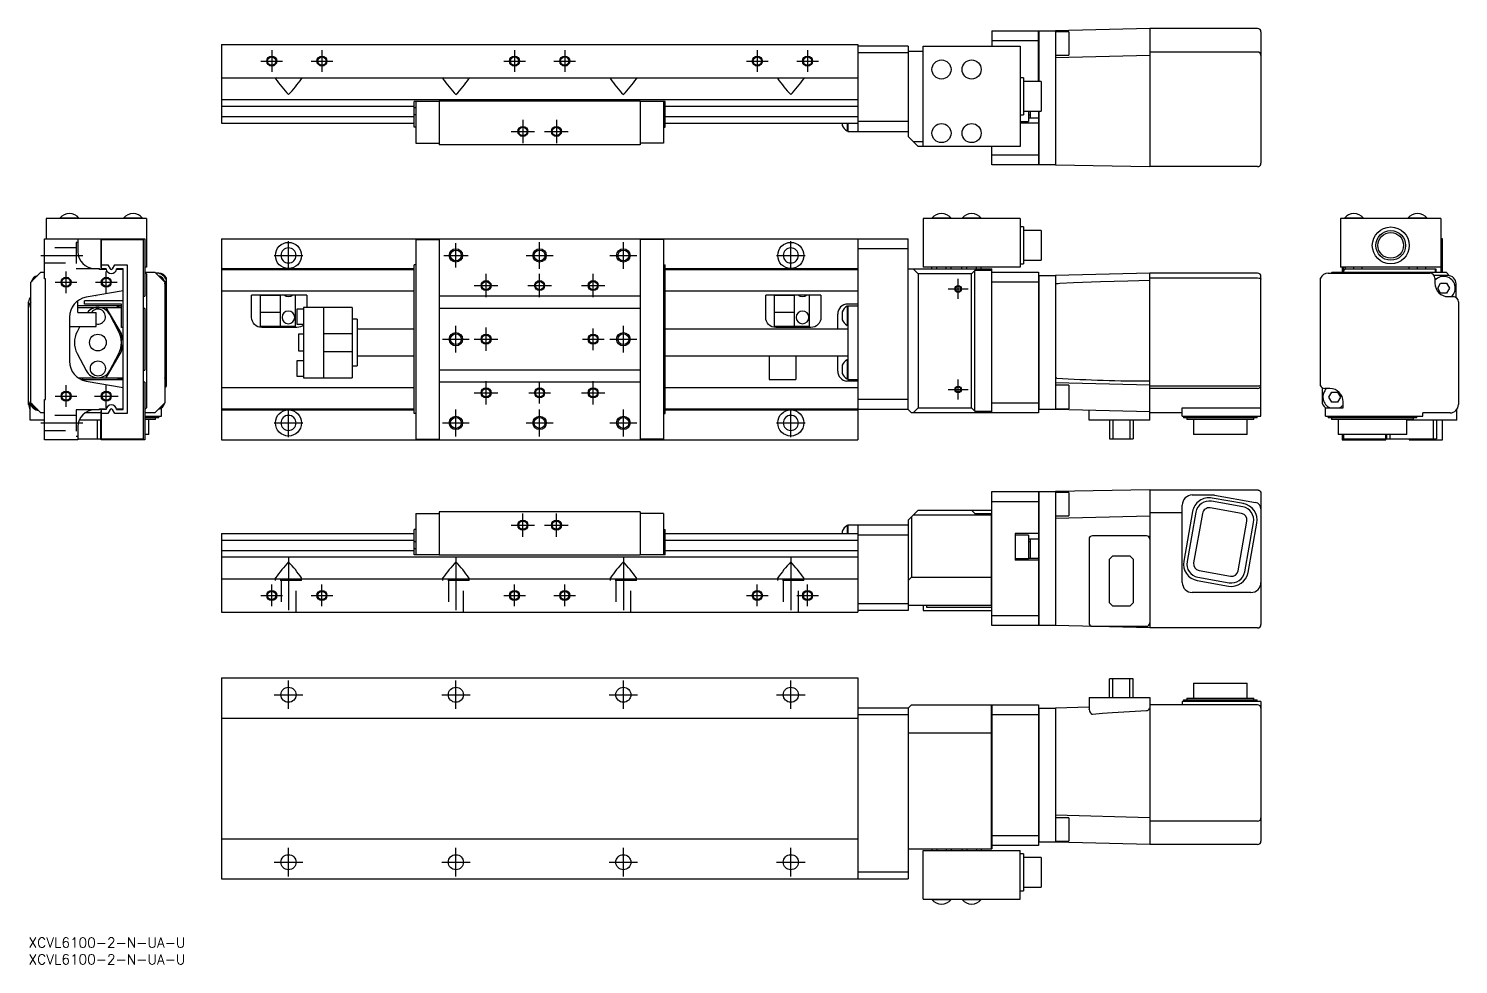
# Model space of a CAD drawing. Extents: x 0 to 427, y -8 to 271.
import ezdxf

# ---------------------------------------------------------------- set-up
doc = ezdxf.new("R2010")
doc.units = 0
doc.header["$LTSCALE"] = 0.5
doc.linetypes.add('CENTER', pattern=[50.8, 31.75, -6.35, 6.35, -6.35])
doc.linetypes.add('DASHED', pattern=[19.05, 12.7, -6.35])
for name, color, linetype in [('MSM_CENTER', 1, 'CENTER'), ('MSM_CONTINUOUS', 7, 'CONTINUOUS'), ('MSM_DASHED', 4, 'DASHED'), ('MSM_NARROW', 5, 'CONTINUOUS'), ('MSM_PART_NUMBER', 7, 'CONTINUOUS')]:
    doc.layers.add(name, color=color, linetype=linetype)
doc.styles.get("Standard").update_dxf_attribs({"font": 'txt.shx', "height": 3, "bigfont": 'bigfont.shx'})

# ---------------------------------------------------------------- blocks, each defined once
blk = doc.blocks.new('*U2')
at = {"layer": 'MSM_PART_NUMBER'}
blk.add_text('XCVL6100-2-N-UA-U', height=3, dxfattribs=at).set_placement((0, -3))
blk = doc.blocks.new('*U3')
at = {"layer": 'MSM_PART_NUMBER'}
blk.add_text('XCVL6100-2-N-UA-U', height=3, dxfattribs=at).set_placement((0, -8))

msp = doc.modelspace()

# ---------------------------------------------------------------- linework, layer by layer
at = {"layer": 'MSM_CENTER'}
for p, q in [((72.6, 264.89), (72.6, 258.43)), ((87.6, 264.89), (87.6, 258.43)), ((145.1, 264.89), (145.1, 258.43)), ((160.1, 264.89), (160.1, 258.43)), ((217.6, 264.89), (217.6, 258.43)), ((232.6, 264.89), (232.6, 258.43)), ((69.37, 261.66), (75.83, 261.66)), ((84.37, 261.66), (90.83, 261.66)), ((141.87, 261.66), (148.33, 261.66)), ((156.87, 261.66), (163.33, 261.66)), ((214.37, 261.66), (220.83, 261.66)), ((229.37, 261.66), (235.83, 261.66)), ((147.6, 244.16), (147.6, 237.16)), ((157.6, 244.16), (157.6, 237.16)), ((144.1, 240.66), (151.1, 240.66)), ((154.1, 240.66), (161.1, 240.66)), ((77.6, 199.39), (77.6, 207.89)), ((127.6, 200.02), (127.6, 207.26)), ((152.6, 199.64), (152.6, 207.64)), ((177.6, 199.64), (177.6, 207.64)), ((227.6, 199.39), (227.6, 207.89)), ((3.7, 203.64), (16.2, 203.64)), ((73.35, 203.64), (81.85, 203.64)), ((123.98, 203.64), (131.22, 203.64)), ((148.6, 203.64), (156.6, 203.64)), ((173.6, 203.64), (181.6, 203.64)), ((223.35, 203.64), (231.85, 203.64)), ((11.2, 192.41), (11.2, 198.87)), ((23.2, 192.41), (23.2, 198.87)), ((136.6, 191.14), (136.6, 198.14)), ((152.6, 191.14), (152.6, 198.14)), ((168.6, 191.14), (168.6, 198.14)), ((277.6, 190.64), (277.6, 196.64)), ((7.97, 195.64), (14.43, 195.64)), ((19.97, 195.64), (26.43, 195.64)), ((133.1, 194.64), (140.1, 194.64)), ((149.1, 194.64), (156.1, 194.64)), ((165.1, 194.64), (172.1, 194.64)), ((274.6, 193.64), (280.6, 193.64)), ((127.6, 174.64), (127.6, 182.64)), ((136.6, 175.14), (136.6, 182.14)), ((168.6, 175.41), (168.6, 181.87)), ((177.6, 174.64), (177.6, 182.64)), ((123.6, 178.64), (131.6, 178.64)), ((133.1, 178.64), (140.1, 178.64)), ((165.37, 178.64), (171.83, 178.64)), ((173.6, 178.64), (181.6, 178.64)), ((277.6, 160.64), (277.6, 166.64)), ((11.2, 158.41), (11.2, 164.87)), ((23.2, 158.14), (23.2, 165.14)), ((133.1, 162.64), (140.1, 162.64)), ((136.6, 159.14), (136.6, 166.14)), ((149.37, 162.64), (155.83, 162.64)), ((152.6, 159.41), (152.6, 165.87)), ((165.1, 162.64), (172.1, 162.64)), ((168.6, 159.14), (168.6, 166.14)), ((274.6, 163.64), (280.6, 163.64)), ((7.97, 161.64), (14.43, 161.64)), ((19.7, 161.64), (26.7, 161.64)), ((77.6, 149.39), (77.6, 157.89)), ((127.6, 149.64), (127.6, 157.64)), ((152.6, 149.64), (152.6, 157.64)), ((177.6, 149.64), (177.6, 157.64)), ((227.6, 149.39), (227.6, 157.89)), ((3.7, 153.64), (16.2, 153.64)), ((73.35, 153.64), (81.85, 153.64)), ((123.6, 153.64), (131.6, 153.64)), ((148.6, 153.64), (156.6, 153.64)), ((173.6, 153.64), (181.6, 153.64)), ((223.35, 153.64), (231.85, 153.64)), ((147.6, 119.63), (147.6, 126.63)), ((157.6, 119.63), (157.6, 126.63)), ((144.1, 123.13), (151.1, 123.13)), ((154.1, 123.13), (161.1, 123.13)), ((77.6, 113.63), (77.6, 95.13)), ((127.6, 113.63), (127.6, 95.13)), ((177.6, 113.63), (177.6, 95.13)), ((227.6, 113.63), (227.6, 95.13)), ((72.6, 98.9), (72.6, 105.36)), ((87.6, 98.9), (87.6, 105.36)), ((145.1, 98.9), (145.1, 105.36)), ((160.1, 98.9), (160.1, 105.36)), ((217.6, 98.9), (217.6, 105.36)), ((232.6, 98.9), (232.6, 105.36)), ((69.37, 102.13), (75.83, 102.13)), ((84.37, 102.13), (90.83, 102.13)), ((141.87, 102.13), (148.33, 102.13)), ((156.87, 102.13), (163.33, 102.13)), ((214.37, 102.13), (220.83, 102.13)), ((229.37, 102.13), (235.83, 102.13)), ((77.6, 68.25), (77.6, 76.75)), ((127.6, 68.25), (127.6, 76.75)), ((177.6, 68.25), (177.6, 76.75)), ((227.6, 68.25), (227.6, 76.75)), ((73.35, 72.5), (81.85, 72.5)), ((123.35, 72.5), (131.85, 72.5)), ((173.35, 72.5), (181.85, 72.5)), ((223.35, 72.5), (231.85, 72.5)), ((77.6, 18.25), (77.6, 26.75)), ((127.6, 18.25), (127.6, 26.75)), ((177.6, 18.25), (177.6, 26.75)), ((227.6, 18.25), (227.6, 26.75)), ((73.35, 22.5), (81.85, 22.5)), ((123.35, 22.5), (131.85, 22.5)), ((173.35, 22.5), (181.85, 22.5)), ((223.35, 22.5), (231.85, 22.5))]:
    msp.add_line(p, q, dxfattribs=at)
at = {"layer": 'MSM_CONTINUOUS'}
for p, q in [((287.6, 270.66), (301.6, 270.66)), ((287.6, 270.66), (287.6, 266.16)), ((301.6, 270.56), (301.7, 270.66)), ((301.6, 255.58), (301.6, 270.66)), ((301.7, 270.66), (301.7, 255.58)), ((301.7, 270.66), (306.6, 270.66)), ((334.8, 271.36), (306.6, 270.66)), ((306.6, 270.66), (306.6, 230.66)), ((310.6, 270.42), (306.6, 270.42)), ((310.6, 270.42), (310.6, 263.42)), ((334.8, 271.36), (334.8, 230.16)), ((367, 271.36), (334.8, 271.36)), ((368, 270.36), (368, 231.16)), ((57.6, 266.66), (247.6, 266.66)), ((57.6, 266.66), (57.6, 243.16)), ((247.6, 266.66), (247.6, 240.66)), ((262.6, 266.16), (247.6, 266.16)), ((262.6, 266.16), (262.6, 239.16)), ((267.1, 236.16), (267.1, 266.16)), ((267.1, 266.16), (296.1, 266.16)), ((301.6, 267.66), (287.6, 267.66)), ((296.1, 266.16), (296.1, 236.16)), ((262.6, 264.16), (247.6, 264.16)), ((262.6, 264.66), (267.1, 264.66)), ((306.6, 263.42), (310.6, 263.42)), ((334.8, 263.36), (306.6, 262.66)), ((367, 264.36), (334.8, 264.36)), ((57.6, 256.66), (247.6, 256.66)), ((73.88, 256.66), (73.72, 256.53)), ((73.72, 256.53), (73.74, 256.41)), ((81.36, 256.66), (81.52, 256.53)), ((81.52, 256.53), (81.49, 256.41)), ((123.88, 256.66), (123.72, 256.53)), ((123.72, 256.53), (123.74, 256.41)), ((131.36, 256.66), (131.52, 256.53)), ((131.52, 256.53), (131.49, 256.41)), ((173.88, 256.66), (173.72, 256.53)), ((173.72, 256.53), (173.74, 256.41)), ((181.36, 256.66), (181.52, 256.53)), ((181.52, 256.53), (181.49, 256.41)), ((223.86, 256.66), (223.7, 256.53)), ((223.7, 256.53), (223.72, 256.41)), ((231.34, 256.66), (231.5, 256.53)), ((231.5, 256.53), (231.48, 256.41)), ((297.1, 256.66), (296.1, 256.66)), ((297.1, 256.66), (297.1, 245.66)), ((302.4, 255.58), (297.1, 255.58)), ((302.4, 255.58), (302.4, 246.73)), ((57.6, 250.16), (247.6, 250.16)), ((57.6, 248.2), (115.1, 248.2)), ((122.6, 249.56), (115.1, 249.56)), ((115.1, 241.96), (115.1, 249.56)), ((115.6, 247.68), (115.1, 247.68)), ((115.6, 249.56), (115.6, 237.16)), ((122.6, 249.66), (122.6, 236.66)), ((182.6, 249.66), (122.6, 249.66)), ((182.6, 249.66), (182.6, 236.66)), ((190.1, 249.56), (182.6, 249.56)), ((189.6, 249.56), (189.6, 237.16)), ((189.6, 247.68), (190.1, 247.68)), ((190.1, 241.96), (190.1, 249.56)), ((190.1, 248.2), (247.6, 248.2)), ((57.6, 245.12), (115.1, 245.12)), ((115.6, 245.63), (115.1, 245.63)), ((189.6, 245.63), (190.1, 245.63)), ((190.1, 245.12), (247.6, 245.12)), ((262.6, 243.66), (247.6, 243.66)), ((296.1, 245.66), (297.1, 245.66)), ((296.1, 243.66), (298.6, 243.66)), ((297.1, 246.73), (302.4, 246.73)), ((298.6, 246.73), (298.6, 243.66)), ((298.6, 245.66), (299.1, 245.66)), ((298.6, 244.77), (301.6, 244.77)), ((299.1, 246.73), (299.1, 244.77)), ((301.6, 246.73), (301.6, 230.66)), ((301.7, 246.73), (301.7, 230.66)), ((57.6, 243.16), (115.1, 243.16)), ((115.6, 241.96), (115.1, 241.96)), ((189.6, 241.96), (190.1, 241.96)), ((190.1, 243.16), (247.6, 243.16)), ((242.95, 243.16), (242.95, 242.45)), ((244.4, 243.16), (244.4, 240.8)), ((244.4, 240.8), (244.6, 240.8)), ((244.6, 243.16), (244.6, 240.66)), ((244.6, 240.66), (262.6, 240.66)), ((262.6, 239.16), (265.6, 236.16)), ((301.6, 243.16), (296.1, 243.16)), ((115.6, 237.16), (122.6, 237.16)), ((182.6, 236.66), (122.6, 236.66)), ((189.6, 237.16), (182.6, 237.16)), ((264.1, 237.66), (267.1, 237.66)), ((296.1, 236.16), (265.6, 236.16)), ((287.6, 230.66), (287.6, 236.16)), ((287.6, 233.66), (301.6, 233.66)), ((301.6, 230.66), (287.6, 230.66)), ((301.7, 230.66), (301.6, 230.76)), ((306.6, 230.66), (301.7, 230.66)), ((306.6, 230.66), (334.8, 230.16)), ((367.79, 230.54), (367.81, 230.58)), ((367.81, 230.58), (367.84, 230.61)), ((367.84, 230.61), (367.86, 230.65)), ((367.86, 230.65), (367.88, 230.68)), ((367.88, 230.68), (367.9, 230.72)), ((367.9, 230.72), (367.92, 230.76)), ((367.92, 230.76), (367.93, 230.8)), ((367.93, 230.8), (367.95, 230.83)), ((367.95, 230.83), (367.96, 230.87)), ((367.96, 230.87), (367.97, 230.92)), ((367.97, 230.92), (367.98, 230.94)), ((367.98, 230.97), (367.99, 231)), ((367.98, 230.94), (367.98, 230.97)), ((367.99, 231.03), (368, 231.06)), ((367.99, 231), (367.99, 231.03)), ((368, 231.15), (368, 231.16)), ((368, 231.12), (368, 231.15)), ((368, 231.09), (368, 231.12)), ((368, 231.06), (368, 231.09)), ((367, 230.16), (334.8, 230.16)), ((367, 230.16), (367.04, 230.16)), ((367.04, 230.16), (367.08, 230.16)), ((367.08, 230.16), (367.12, 230.17)), ((367.12, 230.17), (367.16, 230.17)), ((367.16, 230.17), (367.2, 230.18)), ((367.2, 230.18), (367.24, 230.19)), ((367.24, 230.19), (367.29, 230.2)), ((367.29, 230.2), (367.33, 230.21)), ((367.33, 230.21), (367.36, 230.23)), ((367.36, 230.23), (367.4, 230.24)), ((367.4, 230.24), (367.44, 230.26)), ((367.44, 230.26), (367.48, 230.28)), ((367.48, 230.28), (367.51, 230.3)), ((367.51, 230.3), (367.55, 230.32)), ((367.55, 230.32), (367.58, 230.34)), ((367.58, 230.34), (367.61, 230.37)), ((367.61, 230.37), (367.65, 230.4)), ((367.65, 230.4), (367.68, 230.42)), ((367.68, 230.42), (367.71, 230.45)), ((367.71, 230.45), (367.74, 230.48)), ((367.74, 230.48), (367.76, 230.51)), ((367.76, 230.51), (367.79, 230.54)), ((35.2, 214.64), (5.2, 214.64)), ((5.2, 214.64), (5.2, 208.64)), ((15.05, 214.8), (9.35, 214.8)), ((9.35, 214.8), (9.35, 214.64)), ((15.05, 214.64), (15.05, 214.8)), ((34.05, 214.8), (28.35, 214.8)), ((28.35, 214.8), (28.35, 214.64)), ((34.05, 214.64), (34.05, 214.8)), ((35.2, 214.64), (35.2, 200.14)), ((296.1, 214.64), (267.1, 214.64)), ((267.1, 214.64), (267.1, 200.14)), ((275.45, 214.8), (269.75, 214.8)), ((269.75, 214.8), (269.75, 214.64)), ((275.45, 214.64), (275.45, 214.8)), ((278.75, 214.8), (278.75, 214.64)), ((284.45, 214.8), (278.75, 214.8)), ((284.45, 214.64), (284.45, 214.8)), ((296.1, 214.64), (296.1, 200.14)), ((421.75, 214.64), (391.75, 214.64)), ((391.75, 214.64), (391.75, 200.14)), ((398.6, 214.8), (392.9, 214.8)), ((392.9, 214.8), (392.9, 214.64)), ((398.6, 214.64), (398.6, 214.8)), ((417.6, 214.8), (411.9, 214.8)), ((411.9, 214.8), (411.9, 214.64)), ((417.6, 214.64), (417.6, 214.8)), ((421.75, 214.64), (421.75, 198.64)), ((297.1, 212.14), (296.1, 212.14)), ((297.1, 212.14), (297.1, 201.14)), ((302.4, 211.06), (297.1, 211.06)), ((302.4, 211.06), (302.4, 202.21)), ((4.7, 196.64), (4.7, 208.64)), ((4.7, 208.64), (34.7, 208.64)), ((14.7, 208.64), (14.7, 204.74)), ((21.7, 208.54), (14.7, 208.54)), ((21.7, 200.04), (21.7, 208.64)), ((21.8, 199.64), (21.8, 208.44)), ((21.8, 208.44), (34.2, 208.44)), ((34.2, 208.44), (34.2, 148.84)), ((34.7, 208.64), (34.7, 191.44)), ((57.6, 208.64), (57.6, 148.64)), ((57.6, 208.64), (262.6, 208.64)), ((115.6, 208.44), (122.6, 208.44)), ((115.6, 208.44), (115.6, 148.84)), ((122.6, 208.64), (122.6, 148.64)), ((182.6, 208.64), (182.6, 148.64)), ((189.6, 208.44), (182.6, 208.44)), ((189.6, 208.44), (189.6, 148.84)), ((247.6, 208.64), (247.6, 148.64)), ((262.6, 205.64), (247.6, 205.64)), ((262.6, 157.64), (262.6, 208.64)), ((422.25, 208.64), (421.75, 208.64)), ((422.25, 198.64), (422.25, 208.64)), ((21.8, 200.84), (23.68, 200.84)), ((23.68, 200.84), (24.36, 199.64)), ((25.04, 199.64), (25.72, 200.84)), ((25.72, 200.84), (29.4, 200.84)), ((29.4, 200.84), (29.4, 156.44)), ((115.6, 200.84), (115.1, 200.84)), ((115.1, 156.44), (115.1, 200.84)), ((189.6, 200.84), (190.1, 200.84)), ((190.1, 156.44), (190.1, 200.84)), ((296.1, 201.14), (297.1, 201.14)), ((297.1, 202.21), (302.4, 202.21)), ((3.7, 198.64), (0.7, 195.64)), ((3.7, 198.64), (4.7, 198.64)), ((5, 196.64), (4.7, 196.64)), ((5, 160.64), (5, 196.64)), ((19.7, 199.74), (21.2, 199.74)), ((21.2, 199.44), (21.2, 199.74)), ((23.16, 199.44), (21.2, 199.44)), ((21.8, 200.04), (21.7, 200.04)), ((23.13, 199.64), (21.8, 199.64)), ((28.2, 199.44), (26.24, 199.44)), ((28.2, 199.64), (26.27, 199.64)), ((28.2, 157.64), (28.2, 199.64)), ((35.2, 200.14), (34.7, 200.14)), ((34.7, 198.64), (35.2, 198.14)), ((34.7, 198.64), (37.7, 198.64)), ((35.2, 198.14), (35.2, 158.14)), ((40.7, 195.64), (37.7, 198.64)), ((38.9, 198.34), (38, 198.34)), ((41.2, 164.69), (41.2, 196.82)), ((57.6, 199.74), (115.1, 199.74)), ((57.6, 199.44), (115.1, 199.44)), ((190.1, 199.74), (247.6, 199.74)), ((190.1, 199.44), (247.6, 199.44)), ((262.6, 199.64), (287.6, 199.64)), ((264.1, 199.64), (265.6, 198.14)), ((265.6, 198.14), (265.6, 158.14)), ((281.6, 198.14), (265.6, 198.14)), ((296.1, 200.14), (267.1, 200.14)), ((269.71, 199.64), (269.71, 200.14)), ((271.16, 199.64), (271.16, 200.14)), ((274.04, 199.64), (274.04, 200.14)), ((275.49, 199.64), (275.49, 200.14)), ((278.71, 199.64), (278.71, 200.14)), ((280.16, 199.64), (280.16, 200.14)), ((282.6, 199.14), (281.6, 198.14)), ((281.6, 158.14), (281.6, 198.14)), ((282.6, 157.14), (282.6, 199.14)), ((287.6, 199.14), (282.6, 199.14)), ((283.04, 199.64), (283.04, 200.14)), ((284.49, 199.64), (284.49, 200.14)), ((287.6, 156.64), (287.6, 199.64)), ((287.6, 198.64), (301.6, 198.64)), ((301.6, 198.64), (301.6, 156.64)), ((301.7, 197.64), (301.6, 197.54)), ((301.7, 197.64), (301.7, 157.64)), ((301.7, 197.64), (306.6, 197.64)), ((334.8, 198.34), (306.6, 197.64)), ((306.6, 197.64), (306.6, 157.64)), ((367, 198.34), (334.8, 198.34)), ((334.8, 154.44), (334.8, 198.34)), ((367, 196.82), (334.8, 196.82)), ((367.81, 196.73), (367.92, 196.69)), ((367.92, 196.69), (367.99, 196.62)), ((367.99, 196.62), (368, 196.59)), ((368, 155.64), (368, 197.34)), ((385.75, 164.69), (385.75, 196.82)), ((385.75, 164.69), (385.75, 196.82)), ((388.05, 198.34), (418.45, 198.34)), ((389.25, 198.64), (388.95, 198.34)), ((389.25, 198.64), (423.25, 198.64)), ((421.75, 200.14), (391.75, 200.14)), ((392.25, 200.14), (392.25, 198.64)), ((393.25, 199.64), (392.25, 198.64)), ((392.75, 198.64), (392.75, 200.14)), ((393.25, 199.64), (393.25, 200.14)), ((393.25, 199.64), (420.25, 199.64)), ((395.75, 199.64), (395.75, 200.14)), ((398.25, 199.64), (398.25, 200.14)), ((398.75, 198.64), (398.75, 198.34)), ((406.75, 198.34), (406.75, 198.64)), ((412.25, 199.64), (412.25, 200.14)), ((414.75, 199.64), (414.75, 200.14)), ((417.25, 199.64), (417.25, 200.14)), ((423.75, 197.64), (419.72, 197.64)), ((419.95, 196.84), (419.95, 195.34)), ((420.15, 198.64), (420.15, 199.64)), ((420.25, 199.64), (420.25, 198.64)), ((424.32, 197.57), (423.25, 198.64)), ((0.7, 159.64), (0.7, 195.64)), ((28.2, 193.08), (17.16, 191.14)), ((40.7, 195.64), (40.7, 159.64)), ((40.7, 195.22), (40.71, 195.24)), ((40.7, 195.21), (40.7, 195.22)), ((40.7, 195.2), (40.7, 195.21)), ((40.7, 195.18), (40.7, 195.2)), ((40.7, 195.17), (40.7, 195.18)), ((40.7, 195.18), (40.7, 195.18)), ((40.7, 195.16), (40.7, 195.17)), ((40.7, 195.17), (40.7, 195.17)), ((40.7, 195.17), (40.7, 195.17)), ((40.7, 195.15), (40.7, 195.16)), ((40.7, 195.16), (40.7, 195.16)), ((40.7, 195.16), (40.7, 195.16)), ((40.7, 195.16), (40.7, 195.16)), ((40.7, 195.16), (40.7, 195.16)), ((40.7, 195.14), (40.7, 195.15)), ((40.7, 195.15), (40.7, 195.15)), ((40.7, 195.15), (40.7, 195.15)), ((40.7, 195.15), (40.7, 195.15)), ((40.7, 195.15), (40.7, 195.15)), ((40.7, 195.15), (40.7, 195.15)), ((40.7, 195.15), (40.7, 195.15)), ((40.7, 195.15), (40.7, 195.15)), ((40.7, 195.15), (40.7, 195.15)), ((40.7, 195.15), (40.7, 195.15)), ((40.7, 195.14), (40.7, 195.14)), ((40.7, 195.14), (40.7, 195.14)), ((40.7, 195.14), (40.7, 195.14)), ((40.7, 195.14), (40.7, 195.14)), ((40.7, 195.14), (40.7, 195.14)), ((40.7, 195.14), (40.7, 195.14)), ((40.7, 195.14), (40.7, 195.14)), ((40.7, 195.14), (40.7, 195.14)), ((40.71, 195.31), (40.72, 195.36)), ((40.71, 195.28), (40.71, 195.31)), ((40.71, 195.24), (40.71, 195.28)), ((40.72, 195.36), (40.8, 195.58)), ((40.8, 195.58), (40.94, 195.87)), ((40.94, 195.87), (41.08, 196.09)), ((41.08, 196.09), (41.2, 196.25)), ((57.6, 193.08), (115.1, 193.08)), ((190.1, 193.08), (247.6, 193.08)), ((301.6, 195.64), (287.6, 195.64)), ((306.6, 195.14), (306.6, 195.15)), ((306.6, 195.15), (306.6, 195.15)), ((306.6, 195.15), (306.6, 195.15)), ((306.6, 195.15), (306.6, 195.15)), ((306.6, 195.15), (306.6, 195.15)), ((306.6, 195.15), (306.61, 195.15)), ((306.6, 195.14), (306.6, 195.14)), ((306.6, 195.14), (306.6, 195.14)), ((306.6, 195.14), (306.6, 195.14)), ((306.6, 195.14), (306.6, 195.14)), ((306.6, 195.14), (306.6, 195.14)), ((306.6, 195.14), (306.6, 195.14)), ((306.6, 195.14), (306.6, 195.14)), ((306.6, 195.14), (306.6, 195.14)), ((306.61, 195.15), (306.61, 195.16)), ((306.61, 195.16), (306.61, 195.16)), ((306.61, 195.16), (306.61, 195.16)), ((306.61, 195.16), (306.62, 195.16)), ((306.61, 195.15), (306.61, 195.15)), ((306.61, 195.15), (306.61, 195.15)), ((306.62, 195.16), (306.62, 195.17)), ((306.62, 195.17), (306.63, 195.17)), ((306.63, 195.17), (306.64, 195.17)), ((306.64, 195.17), (306.65, 195.18)), ((306.65, 195.18), (306.66, 195.18)), ((306.66, 195.18), (306.73, 195.2)), ((306.66, 195.18), (306.66, 195.18)), ((306.73, 195.2), (306.79, 195.22)), ((306.79, 195.22), (306.85, 195.23)), ((306.85, 195.23), (306.91, 195.24)), ((306.91, 195.24), (307.42, 195.31)), ((307.42, 195.31), (307.93, 195.36)), ((307.93, 195.36), (311.99, 195.58)), ((311.99, 195.58), (320.12, 195.87)), ((320.12, 195.87), (328.25, 196.09)), ((328.25, 196.09), (334.8, 196.25)), ((420.78, 193.9), (421.65, 195.4)), ((421.65, 192.4), (420.78, 193.9)), ((421.65, 195.4), (423.38, 195.4)), ((423.38, 192.4), (421.65, 192.4)), ((423.38, 195.4), (424.25, 193.9)), ((424.25, 193.9), (423.38, 192.4)), ((426.25, 195.64), (426.19, 195.7)), ((426.25, 191.11), (426.25, 195.14)), ((0, 159.14), (0, 189.84)), ((14.7, 186.64), (14.7, 190.1)), ((27.7, 188.64), (14.7, 188.64)), ((14.7, 188.14), (27.7, 188.14)), ((16.7, 189.14), (16.7, 190.14)), ((28.2, 190.14), (16.7, 190.14)), ((27.7, 189.14), (16.7, 189.14)), ((19.99, 191.64), (20.2, 191.64)), ((20.2, 191.67), (20.2, 191.64)), ((27.7, 180.34), (23.2, 188.14)), ((27.7, 182.14), (27.7, 189.14)), ((34.35, 187.84), (34.35, 191.44)), ((34.35, 191.44), (34.7, 191.44)), ((83.1, 191.76), (66.6, 191.76)), ((66.6, 185.14), (66.6, 191.76)), ((69.1, 191.76), (69.1, 182.44)), ((75.1, 191.64), (69.1, 191.64)), ((75.1, 191.76), (75.1, 182.44)), ((79.6, 191.76), (79.6, 182.44)), ((82.1, 188.14), (82.1, 167.14)), ((96.6, 188.14), (82.1, 188.14)), ((83.1, 191.76), (83.1, 188.14)), ((88.1, 188.14), (88.1, 167.14)), ((96.6, 188.14), (96.6, 167.14)), ((182.6, 191.44), (122.6, 191.44)), ((236.6, 191.76), (220.1, 191.76)), ((220.1, 185.14), (220.1, 191.76)), ((222.6, 191.76), (222.6, 182.44)), ((228.6, 191.64), (222.6, 191.64)), ((228.6, 191.76), (228.6, 182.44)), ((233.1, 191.76), (233.1, 182.44)), ((236.6, 191.76), (236.6, 185.14)), ((244.4, 188.5), (244.4, 182.78)), ((244.6, 188.5), (244.4, 188.5)), ((247.6, 189.13), (244.6, 189.13)), ((244.6, 188.64), (244.6, 166.64)), ((244.6, 188.64), (247.6, 188.64)), ((423.95, 191.34), (425.45, 191.34)), ((426.95, 189.84), (426.95, 159.14)), ((12.2, 185.23), (12.2, 172.05)), ((14.7, 186.64), (20.2, 186.64)), ((20.2, 182.44), (20.2, 186.64)), ((26.91, 180.87), (24.25, 185.98)), ((34.7, 187.84), (34.35, 187.84)), ((34.7, 187.84), (34.7, 169.44)), ((75.1, 186.64), (69.1, 186.64)), ((80.1, 187.64), (80.1, 183.14)), ((82.1, 187.64), (80.1, 187.64)), ((98.1, 184.64), (96.6, 184.64)), ((98.1, 184.64), (98.1, 170.64)), ((182.6, 187.84), (122.6, 187.84)), ((228.6, 186.64), (222.6, 186.64)), ((241.6, 181.64), (241.6, 186.13)), ((242.95, 186.85), (242.95, 184.43)), ((12.2, 182.44), (20.2, 182.44)), ((15.31, 182.44), (14.49, 180.87)), ((28.2, 182.14), (27.7, 182.14)), ((27.7, 174.93), (27.7, 180.34)), ((79.6, 182.44), (69.1, 182.44)), ((80.1, 182.14), (69.6, 182.14)), ((80.1, 183.14), (82.1, 183.14)), ((80.6, 180.14), (80.6, 175.14)), ((82.1, 180.14), (80.6, 180.14)), ((88.1, 180.34), (96.6, 180.34)), ((115.1, 181.64), (98.1, 181.64)), ((244.6, 181.64), (190.1, 181.64)), ((233.1, 182.44), (222.6, 182.44)), ((233.6, 182.14), (223.1, 182.14)), ((244.4, 182.78), (244.6, 182.78)), ((80.6, 175.14), (82.1, 175.14)), ((14.49, 174.41), (17.15, 169.29)), ((23.2, 167.14), (27.7, 174.93)), ((24.25, 169.29), (26.91, 174.41)), ((80.1, 172.14), (80.1, 167.64)), ((82.1, 172.14), (80.1, 172.14)), ((88.1, 174.93), (96.6, 174.93)), ((98.1, 173.64), (115.1, 173.64)), ((190.1, 173.64), (244.6, 173.64)), ((221.1, 173.64), (221.1, 166.64)), ((229.1, 173.64), (229.1, 166.64)), ((241.6, 169.13), (241.6, 173.64)), ((242.95, 170.85), (242.95, 168.43)), ((244.4, 172.5), (244.4, 166.78)), ((244.6, 172.5), (244.4, 172.5)), ((14.75, 167.14), (28.2, 167.14)), ((15.6, 166.64), (28.2, 166.64)), ((16.2, 166.64), (16.2, 167.14)), ((34.35, 165.84), (34.35, 169.44)), ((34.35, 169.44), (34.7, 169.44)), ((40.7, 167.13), (40.7, 167.14)), ((40.7, 167.14), (40.7, 167.14)), ((40.7, 167.14), (40.7, 167.14)), ((40.7, 167.12), (40.7, 167.13)), ((40.7, 167.13), (40.7, 167.13)), ((40.7, 167.13), (40.7, 167.13)), ((40.7, 167.13), (40.7, 167.13)), ((40.7, 167.13), (40.7, 167.13)), ((40.7, 167.13), (40.7, 167.13)), ((40.7, 167.13), (40.7, 167.13)), ((40.7, 167.13), (40.7, 167.13)), ((40.7, 167.13), (40.7, 167.13)), ((40.7, 167.13), (40.7, 167.13)), ((40.7, 167.13), (40.7, 167.13)), ((40.7, 167.13), (40.7, 167.13)), ((40.7, 167.13), (40.7, 167.13)), ((40.7, 167.13), (40.7, 167.13)), ((40.7, 167.13), (40.7, 167.13)), ((40.7, 167.11), (40.7, 167.12)), ((40.7, 167.12), (40.7, 167.12)), ((40.7, 167.12), (40.7, 167.12)), ((40.7, 167.12), (40.7, 167.12)), ((40.7, 167.12), (40.7, 167.12)), ((40.7, 167.1), (40.7, 167.11)), ((40.7, 167.11), (40.7, 167.11)), ((40.7, 167.11), (40.7, 167.11)), ((40.7, 167.11), (40.7, 167.11)), ((40.7, 167.09), (40.7, 167.1)), ((40.7, 167.1), (40.7, 167.1)), ((40.7, 167.08), (40.7, 167.09)), ((40.7, 167.06), (40.7, 167.08)), ((40.71, 167.04), (40.7, 167.06)), ((40.71, 167.02), (40.71, 167.04)), ((40.72, 167), (40.71, 167.02)), ((40.72, 166.97), (40.72, 167)), ((40.74, 166.93), (40.72, 166.97)), ((40.75, 166.88), (40.74, 166.93)), ((40.78, 166.82), (40.75, 166.88)), ((40.82, 166.74), (40.78, 166.82)), ((41.12, 166.31), (40.82, 166.74)), ((80.1, 167.64), (82.1, 167.64)), ((82.1, 167.14), (96.6, 167.14)), ((96.6, 170.64), (98.1, 170.64)), ((182.6, 169.44), (122.6, 169.44)), ((221.1, 166.64), (229.1, 166.64)), ((244.4, 166.78), (244.6, 166.78)), ((244.6, 166.64), (247.6, 166.64)), ((306.62, 167.12), (306.6, 167.14)), ((306.71, 167.09), (306.62, 167.12)), ((306.86, 167.06), (306.71, 167.09)), ((307, 167.04), (306.86, 167.06)), ((17.16, 166.14), (28.2, 164.19)), ((34.7, 165.84), (34.35, 165.84)), ((34.7, 165.84), (34.7, 148.64)), ((41.2, 166.22), (41.12, 166.31)), ((57.6, 164.19), (115.1, 164.19)), ((182.6, 165.84), (122.6, 165.84)), ((190.1, 164.19), (247.6, 164.19)), ((247.6, 166.13), (244.6, 166.13)), ((334.8, 164.94), (306.6, 165.64)), ((310.6, 164.87), (306.6, 164.87)), ((310.6, 164.87), (310.6, 157.87)), ((334.8, 164.69), (367, 164.69)), ((367, 163.94), (334.8, 163.94)), ((367.8, 164.81), (367.91, 164.86)), ((367.91, 164.86), (367.98, 164.96)), ((367.98, 164.96), (368, 165.04)), ((386.25, 164.17), (386.25, 160.14)), ((386.25, 164.17), (386.25, 160.14)), ((388.55, 163.94), (387.05, 163.94)), ((388.26, 161.37), (389.12, 162.87)), ((389.12, 162.87), (390.85, 162.87)), ((390.85, 162.87), (391.72, 161.37)), ((0.5, 154.44), (0.5, 159.5)), ((0.7, 159.64), (3.7, 156.64)), ((4.7, 160.64), (5, 160.64)), ((4.7, 148.64), (4.7, 160.64)), ((35.2, 158.14), (34.7, 157.64)), ((37.7, 156.64), (40.7, 159.64)), ((39.7, 155.64), (39.7, 158.14)), ((262.6, 160.64), (247.6, 160.64)), ((265.6, 158.14), (264.1, 156.64)), ((265.6, 158.14), (281.6, 158.14)), ((281.6, 158.14), (282.6, 157.14)), ((287.6, 159.64), (301.6, 159.64)), ((344.5, 155.64), (344.5, 158.14)), ((344.5, 158.14), (368, 158.14)), ((386.25, 159.64), (386.32, 159.57)), ((386.25, 159.64), (386.32, 159.57)), ((387.25, 155.64), (387.25, 158.14)), ((387.25, 158.14), (392.55, 158.14)), ((387.25, 155.64), (387.25, 158.14)), ((389.12, 159.87), (388.26, 161.37)), ((390.85, 159.87), (389.12, 159.87)), ((391.72, 161.37), (390.85, 159.87)), ((392.55, 158.14), (392.55, 159.94)), ((4.7, 154.44), (0.5, 154.44)), ((4.7, 156.64), (3.7, 156.64)), ((21.7, 154.44), (15.08, 154.44)), ((21.7, 156.64), (16.84, 156.64)), ((21.2, 157.54), (19.7, 157.54)), ((20.5, 154.44), (20.5, 148.94)), ((21.2, 157.84), (23.16, 157.84)), ((21.2, 157.54), (21.2, 157.84)), ((21.2, 157.74), (23.14, 157.74)), ((23.13, 157.64), (21.2, 157.64)), ((21.5, 154.44), (21.5, 148.94)), ((21.7, 148.64), (21.7, 157.24)), ((21.7, 157.24), (21.8, 157.24)), ((21.8, 148.84), (21.8, 157.64)), ((23.68, 156.44), (21.8, 156.44)), ((24.36, 157.63), (23.68, 156.44)), ((25.72, 156.44), (25.04, 157.63)), ((29.4, 156.44), (25.72, 156.44)), ((26.24, 157.84), (28.2, 157.84)), ((26.26, 157.74), (27.8, 157.74)), ((26.27, 157.64), (28.2, 157.64)), ((27.9, 157.84), (27.7, 157.64)), ((37.7, 156.64), (34.7, 156.64)), ((34.7, 155.64), (39.7, 155.64)), ((38.87, 155.14), (34.7, 155.14)), ((37.87, 154.64), (34.7, 154.64)), ((35.87, 150.14), (35.87, 154.64)), ((37.87, 154.64), (37.87, 155.14)), ((38.87, 155.14), (38.87, 155.64)), ((57.6, 157.84), (115.1, 157.84)), ((57.6, 157.54), (115.1, 157.54)), ((115.6, 156.44), (115.1, 156.44)), ((189.6, 156.44), (190.1, 156.44)), ((190.1, 157.84), (247.6, 157.84)), ((190.1, 157.54), (247.6, 157.54)), ((262.6, 157.64), (247.6, 157.64)), ((262.6, 157.64), (263.6, 156.64)), ((287.5, 156.64), (263.6, 156.64)), ((282.6, 157.14), (287.5, 157.14)), ((287.5, 157.14), (287.6, 157.28)), ((287.5, 156.64), (287.5, 157.14)), ((287.6, 156.74), (287.5, 156.64)), ((301.6, 156.64), (287.6, 156.64)), ((301.6, 157.74), (301.7, 157.64)), ((306.6, 157.64), (301.7, 157.64)), ((306.6, 157.87), (310.6, 157.87)), ((334.8, 156.94), (306.6, 157.64)), ((316.65, 154.44), (316.65, 157.39)), ((334.8, 154.44), (316.65, 154.44)), ((322.8, 154.44), (322.8, 148.94)), ((323.8, 154.44), (323.8, 148.94)), ((328.8, 154.44), (328.8, 148.94)), ((329.8, 154.44), (329.8, 148.94)), ((344.5, 156.64), (334.8, 156.64)), ((344.5, 155.64), (368, 155.64)), ((344.86, 155.64), (344.86, 155.14)), ((366.85, 155.14), (344.86, 155.14)), ((345.86, 155.14), (345.86, 154.64)), ((365.85, 154.64), (345.86, 154.64)), ((347.86, 154.64), (347.86, 150.14)), ((363.85, 150.14), (363.85, 154.64)), ((365.85, 154.64), (365.85, 155.14)), ((366.85, 155.14), (366.85, 155.64)), ((387.25, 155.64), (416.35, 155.64)), ((388.08, 155.64), (388.08, 155.14)), ((414.51, 155.14), (388.08, 155.14)), ((389.08, 155.14), (389.08, 154.64)), ((413.51, 154.64), (389.08, 154.64)), ((391.08, 154.64), (391.08, 150.14)), ((411.51, 150.14), (411.51, 154.64)), ((426.45, 154.44), (411.51, 154.44)), ((413.51, 154.64), (413.51, 155.14)), ((414.51, 155.14), (414.51, 155.64)), ((416.35, 155.64), (416.35, 156.64)), ((424.45, 156.64), (416.35, 156.64)), ((419.45, 154.44), (419.45, 148.94)), ((420.45, 154.44), (420.45, 148.94)), ((422.25, 148.64), (422.25, 154.44)), ((426.45, 154.44), (426.45, 157.64)), ((14.7, 152.54), (14.7, 148.64)), ((21.7, 150.14), (21.5, 150.14)), ((35.87, 150.14), (34.7, 150.14)), ((363.85, 150.14), (347.86, 150.14)), ((411.51, 150.14), (391.08, 150.14)), ((392.25, 150.14), (392.25, 148.64)), ((392.75, 148.84), (392.75, 150.14)), ((405.15, 150.14), (405.15, 148.84)), ((405.25, 148.64), (405.25, 150.14)), ((405.45, 150.14), (405.45, 148.94)), ((406.45, 150.14), (406.45, 148.94)), ((14.7, 148.64), (4.7, 148.64)), ((14.7, 148.94), (21.5, 148.94)), ((34.7, 148.64), (21.7, 148.64)), ((34.2, 148.84), (21.8, 148.84)), ((57.6, 148.64), (247.6, 148.64)), ((115.6, 148.84), (122.6, 148.84)), ((189.6, 148.84), (182.6, 148.84)), ((322.8, 148.94), (329.8, 148.94)), ((392.25, 148.64), (405.25, 148.64)), ((405.15, 148.84), (392.75, 148.84)), ((405.45, 148.94), (420.45, 148.94)), ((412.25, 148.94), (412.25, 148.64)), ((412.25, 148.64), (422.25, 148.64)), ((287.6, 93.13), (287.6, 133.13)), ((287.6, 133.13), (301.6, 133.13)), ((301.6, 133.13), (301.6, 93.13)), ((301.7, 133.13), (301.6, 133.03)), ((301.7, 133.13), (301.7, 93.13)), ((301.7, 133.13), (306.6, 133.13)), ((334.8, 133.63), (306.6, 133.13)), ((306.6, 133.13), (306.6, 93.13)), ((310.6, 132.89), (306.6, 132.89)), ((310.6, 132.89), (310.6, 125.89)), ((334.8, 133.63), (334.8, 92.43)), ((334.8, 133.63), (367, 133.63)), ((367, 133.63), (367.03, 133.63)), ((367.03, 133.63), (367.06, 133.63)), ((367.06, 133.63), (367.09, 133.62)), ((367.09, 133.62), (367.12, 133.62)), ((367.12, 133.62), (367.16, 133.61)), ((367.16, 133.61), (367.2, 133.61)), ((367.2, 133.61), (367.24, 133.6)), ((367.24, 133.6), (367.28, 133.59)), ((367.28, 133.59), (367.32, 133.57)), ((367.32, 133.57), (367.36, 133.56)), ((367.36, 133.56), (367.4, 133.55)), ((367.4, 133.55), (367.43, 133.53)), ((367.43, 133.53), (367.47, 133.51)), ((367.47, 133.51), (367.5, 133.5)), ((367.5, 133.5), (367.52, 133.48)), ((367.52, 133.48), (367.55, 133.46)), ((367.55, 133.46), (367.57, 133.45)), ((367.57, 133.45), (367.61, 133.42)), ((367.61, 133.42), (367.64, 133.4)), ((367.64, 133.4), (367.67, 133.37)), ((367.67, 133.37), (367.7, 133.34)), ((367.7, 133.34), (367.73, 133.31)), ((367.73, 133.31), (367.75, 133.29)), ((367.75, 133.29), (367.77, 133.27)), ((367.77, 133.27), (367.79, 133.25)), ((367.79, 133.25), (367.8, 133.22)), ((367.8, 133.22), (367.83, 133.19)), ((367.83, 133.19), (367.85, 133.15)), ((367.85, 133.15), (367.87, 133.12)), ((367.87, 133.12), (367.89, 133.08)), ((367.89, 133.08), (367.91, 133.05)), ((367.91, 133.05), (367.92, 133.01)), ((367.92, 133.01), (367.94, 132.97)), ((367.94, 132.97), (367.95, 132.93)), ((367.95, 132.93), (367.96, 132.89)), ((367.96, 132.89), (367.97, 132.86)), ((367.97, 132.86), (367.98, 132.83)), ((367.98, 132.83), (367.99, 132.8)), ((367.99, 132.8), (367.99, 132.77)), ((367.99, 132.77), (367.99, 132.73)), ((367.99, 132.73), (368, 132.7)), ((368, 132.7), (368, 132.67)), ((368, 132.67), (368, 132.63)), ((368, 132.63), (368, 93.43)), ((368, 132.63), (368, 132.63)), ((301.6, 130.13), (287.6, 130.13)), ((344.5, 106.03), (344.5, 129.13)), ((347.5, 132.13), (353.91, 132.13)), ((362.2, 126.6), (352.85, 128.27)), ((362.55, 128.57), (353.2, 130.24)), ((362.73, 129.55), (353.38, 131.22)), ((354.09, 132.11), (366.35, 129.92)), ((115.6, 126.63), (122.6, 126.63)), ((115.6, 126.63), (115.6, 114.23)), ((122.6, 127.13), (122.6, 114.13)), ((182.6, 127.13), (122.6, 127.13)), ((182.6, 127.13), (182.6, 114.13)), ((189.6, 126.63), (182.6, 126.63)), ((189.6, 126.63), (189.6, 114.23)), ((262.6, 124.63), (265.6, 127.63)), ((262.6, 124.63), (262.6, 97.63)), ((263.6, 125.63), (263.6, 107.63)), ((287.5, 126.13), (264.1, 126.13)), ((265.6, 127.63), (287.6, 127.63)), ((281.6, 127.63), (282.6, 126.63)), ((282.6, 126.63), (287.6, 126.63)), ((287.5, 99.13), (287.5, 126.63)), ((287.6, 126.09), (287.5, 126.13)), ((306.6, 125.89), (310.6, 125.89)), ((334.8, 125.83), (306.6, 125.13)), ((344.5, 126.83), (334.8, 126.83)), ((347.58, 127.18), (344.94, 112.41)), ((348.56, 127), (345.92, 112.24)), ((350.53, 126.65), (347.89, 111.89)), ((361.18, 109.51), (363.82, 124.28)), ((363.15, 109.16), (365.79, 123.93)), ((57.6, 120.63), (57.6, 97.13)), ((57.6, 120.63), (115.1, 120.63)), ((115.6, 121.83), (115.1, 121.83)), ((115.1, 114.23), (115.1, 121.83)), ((189.6, 121.83), (190.1, 121.83)), ((190.1, 114.23), (190.1, 121.83)), ((190.1, 120.63), (247.6, 120.63)), ((242.95, 121.34), (242.95, 120.63)), ((244.4, 122.99), (244.4, 120.63)), ((244.6, 122.99), (244.4, 122.99)), ((262.6, 123.13), (244.6, 123.13)), ((244.6, 123.13), (244.6, 120.63)), ((247.6, 123.13), (247.6, 97.13)), ((262.6, 120.13), (247.6, 120.13)), ((301.6, 120.63), (294.6, 120.63)), ((294.6, 120.63), (294.6, 112.63)), ((298.6, 120.13), (294.6, 120.13)), ((298.6, 120.13), (298.6, 113.13)), ((333.8, 119.93), (317.65, 119.93)), ((364.14, 108.99), (366.77, 123.75)), ((57.6, 118.66), (115.1, 118.66)), ((57.6, 115.59), (115.1, 115.59)), ((115.6, 118.15), (115.1, 118.15)), ((115.6, 116.1), (115.1, 116.1)), ((189.6, 118.15), (190.1, 118.15)), ((189.6, 116.1), (190.1, 116.1)), ((190.1, 118.66), (247.6, 118.66)), ((190.1, 115.59), (247.6, 115.59)), ((298.6, 119.02), (301.6, 119.02)), ((299.1, 118.13), (298.6, 118.13)), ((299.1, 119.02), (299.1, 113.16)), ((316.65, 118.93), (316.65, 93.93)), ((57.6, 113.63), (247.6, 113.63)), ((122.6, 114.23), (115.1, 114.23)), ((182.6, 114.13), (122.6, 114.13)), ((190.1, 114.23), (182.6, 114.23)), ((294.6, 113.13), (298.6, 113.13)), ((301.6, 112.63), (294.6, 112.63)), ((301.6, 113.16), (298.6, 113.16)), ((322.8, 112.93), (323.8, 113.93)), ((322.8, 99.93), (322.8, 112.93)), ((323.8, 113.93), (328.8, 113.93)), ((328.8, 113.93), (329.8, 112.93)), ((329.8, 112.93), (329.8, 99.93)), ((57.6, 107.13), (247.6, 107.13)), ((73.72, 107.26), (73.74, 107.37)), ((73.88, 107.13), (73.72, 107.26)), ((81.36, 107.13), (81.52, 107.26)), ((81.52, 107.26), (81.49, 107.37)), ((123.72, 107.26), (123.74, 107.37)), ((123.88, 107.13), (123.72, 107.26)), ((131.36, 107.13), (131.52, 107.26)), ((131.52, 107.26), (131.49, 107.37)), ((173.72, 107.26), (173.74, 107.37)), ((173.88, 107.13), (173.72, 107.26)), ((181.36, 107.13), (181.52, 107.26)), ((181.52, 107.26), (181.49, 107.37)), ((223.7, 107.26), (223.72, 107.37)), ((223.86, 107.13), (223.7, 107.26)), ((231.34, 107.13), (231.5, 107.26)), ((231.5, 107.26), (231.48, 107.37)), ((262.6, 106.63), (263.6, 107.63)), ((263.6, 107.63), (287.5, 107.63)), ((287.5, 107.63), (287.6, 107.67)), ((349.16, 107.6), (358.51, 105.93)), ((349.51, 109.57), (358.86, 107.9)), ((365, 103.03), (347.5, 103.03)), ((348.98, 106.61), (358.34, 104.94)), ((262.6, 99.63), (247.6, 99.63)), ((287.5, 99.13), (262.6, 99.13)), ((267.1, 99.13), (267.1, 97.63)), ((268.1, 99.13), (268.1, 98.63)), ((268.1, 98.63), (287.6, 98.63)), ((287.6, 99.23), (287.5, 99.13)), ((323.8, 98.93), (322.8, 99.93)), ((328.8, 98.93), (323.8, 98.93)), ((329.8, 99.93), (328.8, 98.93)), ((57.6, 97.13), (247.6, 97.13)), ((262.6, 97.63), (247.6, 97.63)), ((267.1, 97.63), (287.6, 97.63)), ((287.6, 96.13), (301.6, 96.13)), ((301.6, 93.13), (287.6, 93.13)), ((301.6, 93.23), (301.7, 93.13)), ((306.6, 93.13), (301.7, 93.13)), ((334.8, 92.43), (306.6, 93.13)), ((317.65, 92.93), (333.8, 92.93)), ((367, 92.43), (334.8, 92.43)), ((57.6, 77.5), (247.6, 77.5)), ((57.6, 77.5), (57.6, 17.5)), ((247.6, 77.5), (247.6, 17.5)), ((322.8, 71.7), (322.8, 77.2)), ((329.8, 77.2), (322.8, 77.2)), ((323.8, 71.7), (323.8, 77.2)), ((328.8, 71.7), (328.8, 77.2)), ((329.8, 71.7), (329.8, 77.2)), ((347.86, 76), (363.85, 76)), ((347.86, 76), (347.86, 71.5)), ((363.85, 71.5), (363.85, 76)), ((262.6, 68.5), (247.6, 68.5)), ((262.6, 68.5), (263.6, 69.5)), ((262.6, 68.5), (262.6, 17.5)), ((263.6, 69.5), (287.5, 69.5)), ((287.5, 26.5), (287.5, 69.5)), ((287.5, 69.5), (287.6, 69.4)), ((287.6, 69.5), (301.6, 69.5)), ((287.6, 69.5), (287.6, 26.5)), ((301.6, 69.5), (301.6, 27.5)), ((301.6, 68.4), (301.7, 68.5)), ((301.7, 68.5), (306.6, 68.5)), ((301.7, 68.5), (301.7, 28.5)), ((316.65, 68.75), (306.6, 68.5)), ((306.6, 68.5), (306.6, 28.5)), ((316.65, 71.7), (316.65, 68.16)), ((316.65, 71.7), (334.8, 71.7)), ((334.79, 68.61), (334.75, 68.49)), ((334.8, 68.71), (334.79, 68.61)), ((334.8, 71.7), (334.8, 27.8)), ((367, 69.5), (334.8, 69.5)), ((344.5, 70.5), (344.5, 69.5)), ((368, 70.5), (344.5, 70.5)), ((344.86, 71), (366.85, 71)), ((344.86, 71), (344.86, 70.5)), ((345.86, 71.5), (365.85, 71.5)), ((345.86, 71.5), (345.86, 71)), ((365.85, 71), (365.85, 71.5)), ((366.85, 70.5), (366.85, 71)), ((368, 70.5), (368, 28.8)), ((57.6, 65.5), (247.6, 65.5)), ((262.6, 66.5), (247.6, 66.5)), ((301.6, 66.5), (287.6, 66.5)), ((316.66, 68.07), (316.65, 68.16)), ((317.44, 66.7), (317.35, 66.78)), ((317.55, 66.65), (317.44, 66.7)), ((317.65, 66.64), (317.55, 66.65)), ((320.66, 66.91), (317.65, 66.64)), ((323.68, 67.12), (320.66, 66.91)), ((333.8, 67.67), (323.68, 67.12)), ((333.84, 67.67), (333.8, 67.67)), ((333.95, 67.7), (333.84, 67.67)), ((334.06, 67.74), (333.95, 67.7)), ((334.17, 67.79), (334.06, 67.74)), ((287.5, 61), (262.6, 61)), ((287.6, 60.96), (287.5, 61)), ((334.8, 35.8), (306.6, 36.5)), ((310.6, 35.74), (306.6, 35.74)), ((310.6, 35.74), (310.6, 28.74)), ((367, 34.8), (334.8, 34.8)), ((287.6, 30.5), (301.6, 30.5)), ((57.6, 29.5), (247.6, 29.5)), ((262.6, 26.5), (287.6, 26.5)), ((267.1, 26), (296.1, 26)), ((267.1, 11.5), (267.1, 26)), ((269.71, 26.5), (269.71, 26)), ((271.16, 26.5), (271.16, 26)), ((274.04, 26.5), (274.04, 26)), ((275.49, 26.5), (275.49, 26)), ((278.71, 26.5), (278.71, 26)), ((280.16, 26.5), (280.16, 26)), ((283.04, 26.5), (283.04, 26)), ((284.49, 26.5), (284.49, 26)), ((301.6, 27.5), (287.6, 27.5)), ((296.1, 11.5), (296.1, 26)), ((301.7, 28.5), (301.6, 28.6)), ((306.6, 28.5), (301.7, 28.5)), ((306.6, 28.74), (310.6, 28.74)), ((334.8, 27.8), (306.6, 28.5)), ((367, 27.8), (334.8, 27.8)), ((297.1, 25), (296.1, 25)), ((297.1, 25), (297.1, 14)), ((302.4, 23.93), (297.1, 23.93)), ((302.4, 23.93), (302.4, 15.08)), ((57.6, 17.5), (262.6, 17.5)), ((262.6, 19.5), (247.6, 19.5)), ((296.1, 14), (297.1, 14)), ((297.1, 15.08), (302.4, 15.08)), ((267.1, 11.5), (296.1, 11.5)), ((269.75, 11.5), (269.75, 11.34)), ((269.75, 11.34), (275.45, 11.34)), ((275.45, 11.34), (275.45, 11.5)), ((278.75, 11.5), (278.75, 11.34)), ((278.75, 11.34), (284.45, 11.34)), ((284.45, 11.34), (284.45, 11.5))]:
    msp.add_line(p, q, dxfattribs=at)
for centre, radius in [((72.6, 261.66), 1.23), ((87.6, 261.66), 1.23), ((145.1, 261.66), 1.23), ((160.1, 261.66), 1.23), ((217.6, 261.66), 1.23), ((232.6, 261.66), 1.23), ((272.6, 259.16), 2.85), ((281.6, 259.16), 2.85), ((147.6, 240.66), 1.23), ((157.6, 240.66), 1.23), ((272.6, 240.16), 2.85), ((281.6, 240.16), 2.85), ((406.75, 206.64), 5.5), ((406.75, 206.64), 4.42), ((406.75, 206.64), 3.83), ((77.6, 203.64), 3.9), ((127.6, 203.64), 1.62), ((152.6, 203.64), 1.62), ((177.6, 203.64), 1.62), ((227.6, 203.64), 3.9), ((11.2, 195.64), 1.23), ((23.2, 195.64), 1.23), ((136.6, 194.64), 1.23), ((152.6, 194.64), 1.23), ((168.6, 194.64), 1.23), ((277.6, 193.64), 0.783), ((20.7, 177.64), 2.5), ((127.6, 178.64), 1.62), ((136.6, 178.64), 1.23), ((168.6, 178.64), 1.23), ((177.6, 178.64), 1.62), ((20.7, 169.89), 2.25), ((11.2, 161.64), 1.23), ((23.2, 161.64), 1.23), ((136.6, 162.64), 1.23), ((152.6, 162.64), 1.23), ((168.6, 162.64), 1.23), ((277.6, 163.64), 0.783), ((77.6, 153.64), 3.9), ((127.6, 153.64), 1.62), ((152.6, 153.64), 1.62), ((177.6, 153.64), 1.62), ((227.6, 153.64), 3.9), ((147.6, 123.13), 1.23), ((157.6, 123.13), 1.23), ((72.6, 102.13), 1.23), ((87.6, 102.13), 1.23), ((145.1, 102.13), 1.23), ((160.1, 102.13), 1.23), ((217.6, 102.13), 1.23), ((232.6, 102.13), 1.23), ((77.6, 72.5), 2.25), ((127.6, 72.5), 2.25), ((177.6, 72.5), 2.25), ((227.6, 72.5), 2.25), ((77.6, 22.5), 2.25), ((127.6, 22.5), 2.25), ((177.6, 22.5), 2.25), ((227.6, 22.5), 2.25)]:
    msp.add_circle(centre, radius, dxfattribs=at)
at = {"layer": 'MSM_CONTINUOUS', "extrusion": (0, 0, -1)}
for centre, radius in [((-77.6, 203.64), 2.25), ((-227.6, 203.64), 2.25), ((-77.6, 185.14), 1.9), ((-231.1, 185.14), 1.9), ((-77.6, 153.64), 2.25), ((-227.6, 153.64), 2.25)]:
    msp.add_circle(centre, radius, dxfattribs=at)
at = {"layer": 'MSM_CONTINUOUS'}
for centre, radius, start, end in [((367, 270.36), 1, 0, 90), ((367, 263.36), 1, 0, 90), ((104, 277.11), 36.66, 214.3736, 223.9772), ((51.24, 277.11), 36.66, 316.0228, 325.6264), ((154, 277.11), 36.66, 214.3736, 223.9772), ((101.24, 277.11), 36.66, 316.0228, 325.6264), ((204, 277.11), 36.66, 214.3736, 223.9772), ((151.24, 277.11), 36.66, 316.0228, 325.6264), ((253.98, 277.11), 36.66, 214.3736, 223.9772), ((201.22, 277.11), 36.66, 316.0228, 325.6264), ((245.97, 243.64), 3.25, 201.5574, 241.0598), ((12.2, 212.44), 3.7, 39.6218, 140.3782), ((31.2, 212.44), 3.7, 39.6218, 140.3782), ((272.6, 212.44), 3.7, 39.6218, 140.3782), ((281.6, 212.44), 3.7, 39.6218, 140.3782), ((395.75, 212.44), 3.7, 39.6218, 140.3782), ((414.75, 212.44), 3.7, 39.6218, 140.3782), ((19.7, 204.74), 5, 180, 270), ((3.2, 195.14), 2.5, 103.0519, 166.9481), ((3.2, 195.14), 2.4, 107.1144, 162.8856), ((24.7, 199.84), 1.59, 187.2376, 352.7624), ((24.7, 199.84), 0.388, 210, 330), ((38.2, 195.14), 3.2, 20.3641, 90), ((38.2, 195.14), 2.5, 13.0519, 76.9481), ((38.9, 195.84), 2.5, 23.0739, 90), ((38.2, 195.14), 2.4, 17.1144, 72.8856), ((367, 197.34), 1, 0, 90), ((367.06, 193.6), 3.22, 76.4136, 91.0248), ((388.05, 195.84), 2.5, 90, 156.9261), ((418.45, 196.84), 1.5, 0, 90), ((422.51, 193.9), 3.5, 312.9107, 137.0893), ((423.75, 195.14), 2.5, 0, 90), ((423.95, 195.34), 4, 180, 270), ((1.5, 189.84), 1.5, 122.231, 180), ((2.2, 188.14), 2.2, 132.9859, 180), ((18.2, 185.23), 6, 100, 180), ((20.7, 184.14), 4, 27.4864, 141.3178), ((27.7, 185.64), 2.85, 90, 118.6944), ((244.6, 186.13), 3, 90, 180), ((245.97, 185.65), 3.25, 118.9402, 158.4426), ((425.45, 189.84), 1.5, 0, 90), ((20.7, 185.39), 2.25, 257.1604, 146.251), ((245.97, 185.62), 3.25, 201.5574, 241.0598), ((20.7, 177.64), 7, 152.5136, 207.4864), ((20.7, 177.64), 7.5, 321.3689, 38.631), ((20.7, 177.64), 7, 332.5136, 27.4864), ((18.2, 172.05), 6, 180, 260), ((245.97, 169.65), 3.25, 118.9402, 158.4426), ((20.7, 171.14), 4, 207.4864, 332.5136), ((27.7, 169.64), 2.85, 241.3056, 280.1042), ((244.6, 169.13), 3, 180, 265.3245), ((245.97, 169.62), 3.25, 201.5574, 241.0598), ((331.92, 538.52), 372.31, 266.1613, 270.4426), ((39.2, 167.14), 2.2, 312.9859, 335.38), ((39.9, 165.44), 1.5, 302.231, 330.0736), ((367, 164.94), 1, 270, 0), ((367.06, 167.09), 2.4, 268.5787, 288.0947), ((387.05, 165.44), 1.5, 209.9264, 270), ((387.05, 165.44), 1.5, 209.9264, 270), ((389.99, 161.37), 3.5, 132.9107, 247.6272), ((388.55, 159.94), 4, 0, 90), ((3.2, 160.14), 3.2, 180, 212.4617), ((2.5, 159.14), 2.5, 180, 216.8699), ((3.29, 160.24), 2.89, 194.9203, 231.6506), ((3.2, 160.14), 2.5, 193.0519, 256.9481), ((3.2, 160.14), 2.4, 197.1144, 252.8856), ((3.2, 160.14), 2.75, 231.8078, 264.5078), ((24.7, 157.44), 1.59, 7.2376, 172.7624), ((38.2, 160.14), 2.5, 283.0519, 346.9481), ((38.2, 160.14), 2.4, 287.1144, 342.8856), ((388.75, 160.14), 2.5, 180, 233.1301), ((388.75, 160.14), 2.5, 180, 233.1301), ((389.99, 161.37), 3.5, 292.3728, 317.0893), ((424.45, 159.14), 2.5, 270, 0), ((19.7, 152.54), 5, 90, 180), ((24.7, 157.44), 0.388, 30, 150), ((347.5, 129.13), 3, 90, 180), ((352.5, 126.3), 5, 79.8753, 169.8753), ((352.5, 126.3), 4, 79.8753, 169.8753), ((352.5, 126.3), 2, 79.8753, 169.8753), ((353.91, 131.13), 1, 79.8753, 90), ((361.85, 124.63), 4, 349.8753, 79.8753), ((361.85, 124.63), 5, 349.8753, 79.8753), ((366, 127.95), 2, 0, 79.8753), ((361.85, 124.63), 2, 349.8753, 79.8753), ((245.97, 120.14), 3.25, 118.9402, 158.4426), ((317.65, 118.93), 1, 90, 180), ((333.8, 118.93), 1, 0, 90), ((104, 86.68), 36.66, 136.0228, 145.6264), ((51.24, 86.68), 36.66, 34.3736, 43.9772), ((154, 86.68), 36.66, 136.0228, 145.6264), ((101.24, 86.68), 36.66, 34.3736, 43.9772), ((204, 86.68), 36.66, 136.0228, 145.6264), ((151.24, 86.68), 36.66, 34.3736, 43.9772), ((253.98, 86.68), 36.66, 136.0228, 145.6264), ((201.22, 86.68), 36.66, 34.3736, 43.9772), ((349.86, 111.53), 5, 169.8753, 259.8753), ((349.86, 111.53), 4, 169.8753, 259.8753), ((349.86, 111.53), 2, 169.8753, 259.8753), ((359.21, 109.86), 5, 259.8753, 349.8753), ((359.21, 109.86), 4, 259.8753, 349.8753), ((359.21, 109.86), 2, 259.8753, 349.8753), ((347.5, 106.03), 3, 180, 270), ((365, 106.03), 3, 270, 0), ((317.65, 93.93), 1, 180, 270), ((333.8, 93.93), 1, 270, 0), ((367, 93.43), 1, 270, 0), ((333.29, 69.13), 1.6, 303.414, 336.5024), ((367, 68.5), 1, 0, 90), ((319.49, 68.77), 2.92, 193.9171, 222.8503), ((367, 35.8), 1, 270, 0), ((367, 28.8), 1, 270, 0), ((272.6, 13.7), 3.7, 219.6218, 320.3782), ((281.6, 13.7), 3.7, 219.6218, 320.3782)]:
    msp.add_arc(centre, radius, start, end, dxfattribs=at)
at = {"layer": 'MSM_CONTINUOUS', "extrusion": (0, 0, -1)}
for centre, radius, start, end in [((-77.6, 193.14), 1.9, 226.3793, 313.6207), ((-231.1, 193.14), 1.9, 226.3793, 313.6207), ((-69.6, 185.14), 3, 270, 0), ((-223.1, 185.14), 3, 270, 0), ((-233.6, 185.14), 3, 180, 270), ((-80.1, 185.14), 3, 228.1897, 270), ((-244.6, 169.13), 3, 270, 274.6755)]:
    msp.add_arc(centre, radius, start, end, dxfattribs=at)
at = {"layer": 'MSM_DASHED'}
for p, q in [((14.2, 205.89), (4.7, 205.89)), ((14.2, 207.54), (14.2, 199.74)), ((14.7, 207.54), (14.2, 207.54)), ((4.7, 201.39), (14.2, 201.39)), ((14.2, 199.74), (19.7, 199.74)), ((14.2, 155.89), (4.7, 155.89)), ((14.2, 157.54), (14.2, 149.74)), ((19.7, 157.54), (14.2, 157.54)), ((4.7, 151.39), (14.2, 151.39)), ((14.2, 149.74), (14.7, 149.74)), ((73.72, 106.63), (73.72, 107.26)), ((81.52, 106.63), (81.52, 107.26)), ((123.72, 106.63), (123.72, 107.26)), ((131.52, 106.63), (131.52, 107.26)), ((173.72, 106.63), (173.72, 107.26)), ((181.52, 106.63), (181.52, 107.26)), ((223.7, 106.63), (223.7, 107.26)), ((231.5, 106.63), (231.5, 107.26)), ((81.52, 106.63), (73.72, 106.63)), ((75.37, 106.63), (75.37, 97.13)), ((79.87, 97.13), (79.87, 106.63)), ((131.52, 106.63), (123.72, 106.63)), ((125.37, 106.63), (125.37, 97.13)), ((129.87, 97.13), (129.87, 106.63)), ((181.52, 106.63), (173.72, 106.63)), ((175.37, 106.63), (175.37, 97.13)), ((179.87, 97.13), (179.87, 106.63)), ((231.5, 106.63), (223.7, 106.63)), ((225.35, 106.63), (225.35, 97.13)), ((229.85, 97.13), (229.85, 106.63))]:
    msp.add_line(p, q, dxfattribs=at)
at = {"layer": 'MSM_NARROW'}
for centre, radius in [((72.6, 261.66), 1.5), ((87.6, 261.66), 1.5), ((145.1, 261.66), 1.5), ((160.1, 261.66), 1.5), ((217.6, 261.66), 1.5), ((232.6, 261.66), 1.5), ((147.6, 240.66), 1.5), ((157.6, 240.66), 1.5), ((127.6, 203.64), 2), ((152.6, 203.64), 2), ((177.6, 203.64), 2), ((11.2, 195.64), 1.5), ((23.2, 195.64), 1.5), ((136.6, 194.64), 1.5), ((152.6, 194.64), 1.5), ((168.6, 194.64), 1.5), ((277.6, 193.64), 1), ((127.6, 178.64), 2), ((136.6, 178.64), 1.5), ((168.6, 178.64), 1.5), ((177.6, 178.64), 2), ((11.2, 161.64), 1.5), ((23.2, 161.64), 1.5), ((136.6, 162.64), 1.5), ((152.6, 162.64), 1.5), ((168.6, 162.64), 1.5), ((277.6, 163.64), 1), ((127.6, 153.64), 2), ((152.6, 153.64), 2), ((177.6, 153.64), 2), ((147.6, 123.13), 1.5), ((157.6, 123.13), 1.5), ((72.6, 102.13), 1.5), ((87.6, 102.13), 1.5), ((145.1, 102.13), 1.5), ((160.1, 102.13), 1.5), ((217.6, 102.13), 1.5), ((232.6, 102.13), 1.5)]:
    msp.add_circle(centre, radius, dxfattribs=at)

# ---------------------------------------------------------------- block references
at = {"layer": 'MSM_CONTINUOUS'}
for name in ['*U2', '*U3']:
    msp.add_blockref(name, (0, 0), dxfattribs=at)

doc.saveas('drawing.dxf')
